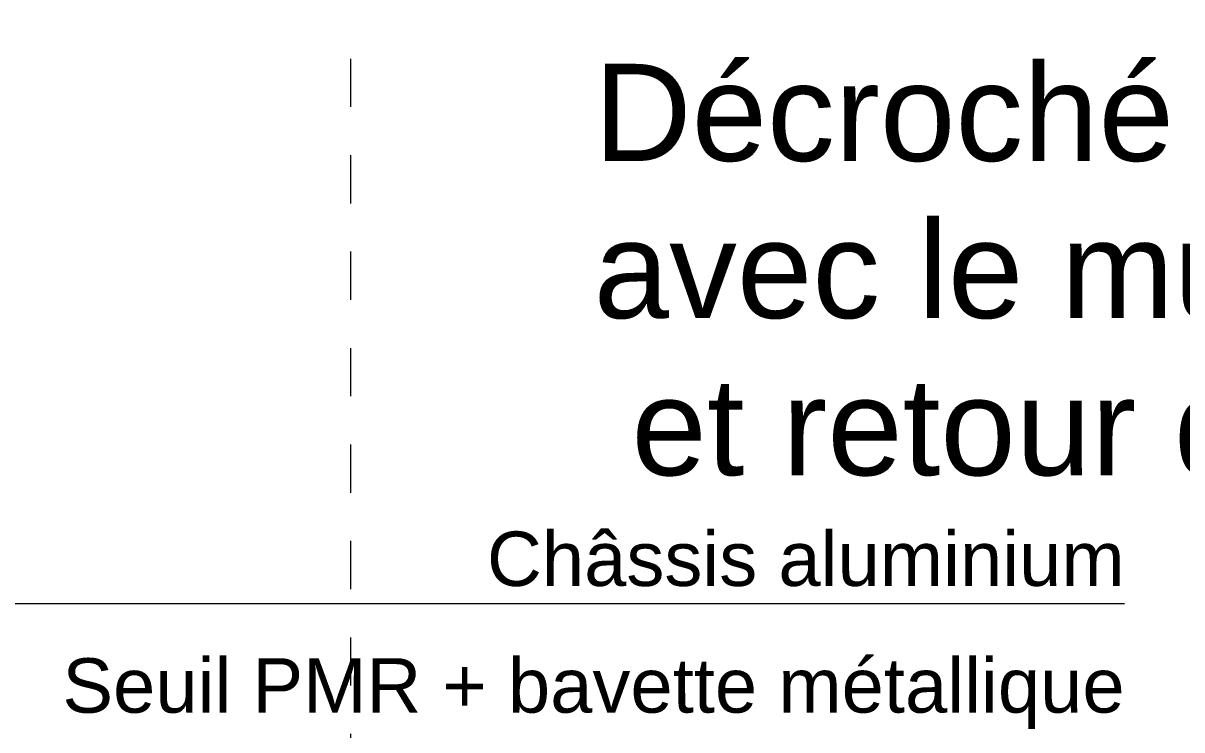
# Model space of a CAD drawing. Header units: metres. Extents: x 1838950 to 1842843, y 5171318 to 5174224.
# Drawn here: x 1841218.53 to 1841220.934, y 5171403.841 to 5171405.306 of the extents above; entities that cross this region are included whole.
import ezdxf

# ---------------------------------------------------------------- set-up
doc = ezdxf.new("R2010")
doc.units = ezdxf.units.M
doc.header["$LTSCALE"] = 0.0254
doc.linetypes.add('Style de ligne -1', pattern=[0.83328, 0.41656, -0.41672])
doc.layers.add('00 CHAZAL CONSTRUCTION', color=1, linetype='Continuous', lineweight=5, true_color=0xff0000)
doc.layers.add('00 CHAZAL Coupe A.5', color=7, linetype='Continuous', lineweight=18)
doc.styles.add('Arial', font='arial.ttf')

# ---------------------------------------------------------------- blocks, each defined once
blk = doc.blocks.new('Groupe-2080-1')
at = {"layer": '00 CHAZAL Coupe A.5', "color": 12, "true_color": 0xdd0000, "insert": (1841219.7136, 5171405.5479), "char_height": 0.201377, "attachment_point": 1, "line_spacing_factor": 0.970891, "style": 'Arial'}
blk.add_mtext("Interface à vérifier : \\PDécroché d'alignement\\Pavec le mur de la passerelle\\P et retour de mur", dxfattribs=at)

msp = doc.modelspace()

# ---------------------------------------------------------------- linework, layer by layer
at = {"layer": '00 CHAZAL Coupe A.5', "color": 7, "linetype": 'Style de ligne -1', "lineweight": 13}
msp.add_line((1841219.2099, 5171392.7325), (1841219.2099, 5171407.8108), dxfattribs=at)
at = {"layer": '00 CHAZAL Coupe A.5', "color": 7, "linetype": 'Continuous', "lineweight": 18}
msp.add_line((1841220.8151, 5171404.1022), (1841217.9444, 5171404.1022), dxfattribs=at)

# ---------------------------------------------------------------- block references
at = {"layer": '00 CHAZAL CONSTRUCTION', "color": 7}
msp.add_blockref('Groupe-2080-1', (0, 0), dxfattribs=at)

# ---------------------------------------------------------------- texts
at = {"layer": '00 CHAZAL Coupe A.5', "color": 18, "true_color": 0x000000, "char_height": 0.112863, "attachment_point": 3, "rotation": 0.006, "line_spacing_factor": 0.96984, "style": 'Arial'}
for s, insert in [('Châssis aluminium', (1841220.8151, 5171404.2522)), ('Châssis aluminium', (1841220.8151, 5171404.2522)), ('Seuil PMR + bavette métallique', (1841220.8151, 5171403.9895)), ('Seuil PMR + bavette métallique', (1841220.8151, 5171403.9895))]:
    msp.add_mtext(s, dxfattribs=dict(at, insert=insert))

doc.saveas('drawing.dxf')
